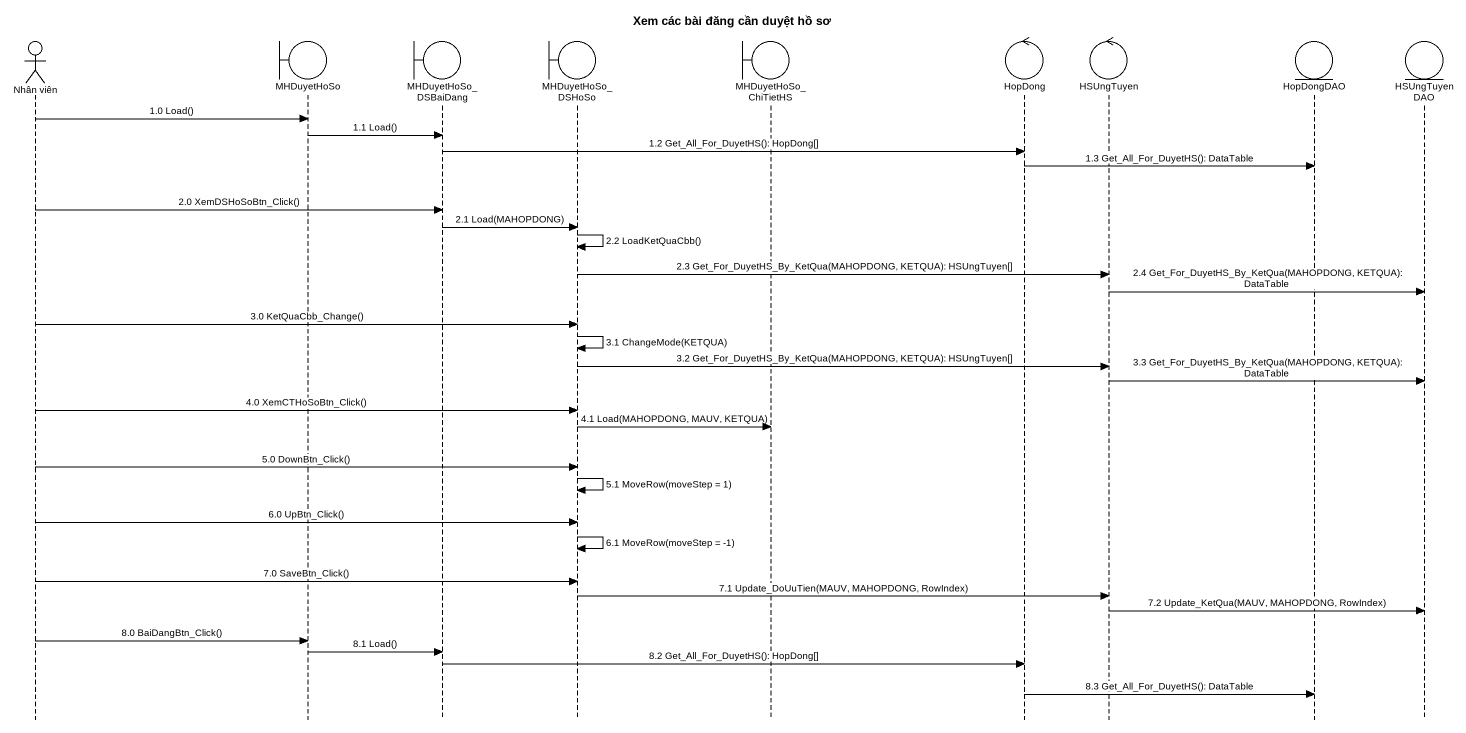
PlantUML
@startuml
title Xem các bài đăng cần duyệt hồ sơ
hide footbox
actor "Nhân viên" as Nhân_viên
boundary MHDuyetHoSo
boundary MHDuyetHoSo_DSBaiDang
boundary MHDuyetHoSo_DSHoSo
boundary MHDuyetHoSo_ChiTietHS
control HopDong
control HSUngTuyen
entity HopDongDAO
entity HSUngTuyenDAO

Nhân_viên -> MHDuyetHoSo : 1.0 Load()
MHDuyetHoSo -> MHDuyetHoSo_DSBaiDang : 1.1 Load()
MHDuyetHoSo_DSBaiDang -> HopDong : 1.2 Get_All_For_DuyetHS(): HopDong[]
HopDong -> HopDongDAO : 1.3 Get_All_For_DuyetHS(): DataTable
Nhân_viên -> MHDuyetHoSo_DSBaiDang : 2.0 XemDSHoSoBtn_Click()
MHDuyetHoSo_DSBaiDang -> MHDuyetHoSo_DSHoSo : 2.1 Load(MAHOPDONG)
MHDuyetHoSo_DSHoSo -> MHDuyetHoSo_DSHoSo : 2.2 LoadKetQuaCbb()
MHDuyetHoSo_DSHoSo -> HSUngTuyen : 2.3 Get_For_DuyetHS_By_KetQua(MAHOPDONG, KETQUA): HSUngTuyen[]
HSUngTuyen -> HSUngTuyenDAO : 2.4 Get_For_DuyetHS_By_KetQua(MAHOPDONG, KETQUA): DataTable
Nhân_viên -> MHDuyetHoSo_DSHoSo : 3.0 KetQuaCbb_Change()
MHDuyetHoSo_DSHoSo -> MHDuyetHoSo_DSHoSo : 3.1 ChangeMode(KETQUA)
MHDuyetHoSo_DSHoSo -> HSUngTuyen : 3.2 Get_For_DuyetHS_By_KetQua(MAHOPDONG, KETQUA): HSUngTuyen[]
HSUngTuyen -> HSUngTuyenDAO : 3.3 Get_For_DuyetHS_By_KetQua(MAHOPDONG, KETQUA): DataTable
Nhân_viên -> MHDuyetHoSo_DSHoSo : 4.0 XemCTHoSoBtn_Click()
MHDuyetHoSo_DSHoSo -> MHDuyetHoSo_ChiTietHS : 4.1 Load(MAHOPDONG, MAUV, KETQUA)
Nhân_viên -> MHDuyetHoSo_DSHoSo : 5.0 DownBtn_Click()
MHDuyetHoSo_DSHoSo -> MHDuyetHoSo_DSHoSo : 5.1 MoveRow(moveStep = 1)
Nhân_viên -> MHDuyetHoSo_DSHoSo : 6.0 UpBtn_Click()
MHDuyetHoSo_DSHoSo -> MHDuyetHoSo_DSHoSo : 6.1 MoveRow(moveStep = -1)
Nhân_viên -> MHDuyetHoSo_DSHoSo : 7.0 SaveBtn_Click()
MHDuyetHoSo_DSHoSo -> HSUngTuyen : 7.1 Update_DoUuTien(MAUV, MAHOPDONG, RowIndex)
HSUngTuyen -> HSUngTuyenDAO : 7.2 Update_KetQua(MAUV, MAHOPDONG, RowIndex)
Nhân_viên -> MHDuyetHoSo : 8.0 BaiDangBtn_Click()
MHDuyetHoSo -> MHDuyetHoSo_DSBaiDang : 8.1 Load()
MHDuyetHoSo_DSBaiDang -> HopDong : 8.2 Get_All_For_DuyetHS(): HopDong[]
HopDong -> HopDongDAO : 8.3 Get_All_For_DuyetHS(): DataTable
@enduml
